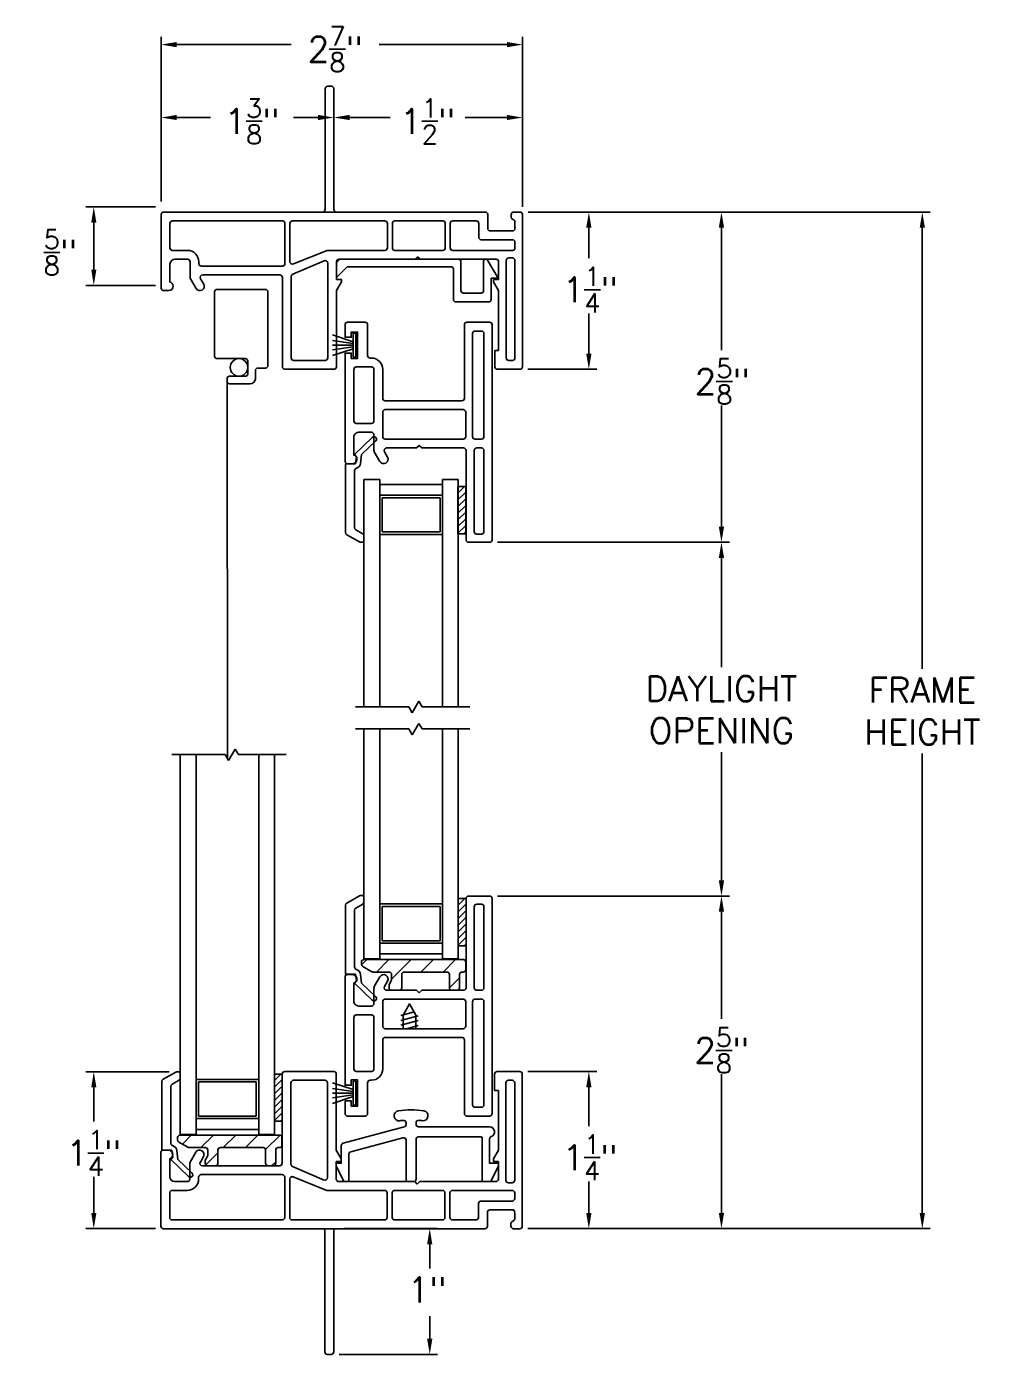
# Model space of a CAD drawing. Extents: x 139.8 to 153.1, y 16.5 to 41.7.
# Drawn here: x 144.37 to 151.99, y 31.16 to 41.72 of the extents above; entities that cross this region are included whole.
import ezdxf

# ---------------------------------------------------------------- set-up
doc = ezdxf.new("R2010")
doc.units = 0
doc.header["$LTSCALE"] = 0.3
doc.header["$MEASUREMENT"] = 0
doc.layers.get('0').update_dxf_attribs({"linetype": 'CONTINUOUS'})
doc.layers.get('Defpoints').update_dxf_attribs({"linetype": 'CONTINUOUS'})
for name, color, linetype in [('SETAPE02$0$HATCH', 1, 'CONTINUOUS'), ('SETAPE02$0$PART', 7, 'CONTINUOUS'), ('VA5067SB$0$HATCH', 1, 'CONTINUOUS'), ('VA5067SB$0$PART', 7, 'CONTINUOUS'), ('VX5086$0$BRKAWAY', 7, 'CONTINUOUS'), ('VX5086$0$PART', 7, 'CONTINUOUS'), ('VX5086$0$SECTION', 7, 'CONTINUOUS'), ('VX5088$0$PART', 7, 'CONTINUOUS'), ('WSFIN03$0$PART', 8, 'CONTINUOUS')]:
    doc.layers.add(name, color=color, linetype=linetype)
doc.styles.add('ARCHITECTURAL', font='simplex.shx', dxfattribs={"height": 0.2})
doc.dimstyles.new('DIM-MMSTACKED', dxfattribs={"dimscale": 0, "dimtxt": 0.125, "dimasz": 0.125, "dimexe": 0.063, "dimexo": 0.063, "dimgap": 0.07, "dimtad": 0, "dimtih": 1, "dimtoh": 1, "dimdec": 4, "dimzin": 4, "dimdsep": 46, "dimlunit": 4, "dimtxsty": 'ARCHITECTURAL', "dimcen": 0.02, "dimclrt": 7, "dimadec": 0, "dimazin": 0, "dimtfac": 0.75, "dimtdec": 4, "dimtmove": 2, "dimatfit": 3, "dimfxl": 0, "dimfrac": 1, "dimtolj": 1, "dimtzin": 4, "dimarcsym": 0})

# ---------------------------------------------------------------- blocks, each defined once
blk = doc.blocks.new('VX5086', base_point=(0.073, 6.722))
at = {"layer": 'VX5086$0$BRKAWAY'}
for p, q in [((0.855, 5.242), (0.855, 6.202)), ((0.925, 6.202), (0.925, 5.242)), ((0.905, 5.222), (0.875, 5.222))]:
    blk.add_line(p, q, dxfattribs=at)
for centre, start, end in [((0.835, 6.202), 0, 90), ((0.945, 6.202), 90, 180), ((0.875, 5.242), 180, 270), ((0.905, 5.242), 270, 0)]:
    blk.add_arc(centre, 0.02, start, end, dxfattribs=at)
at = {"layer": 'VX5086$0$PART'}
for p, q in [((0.515, 6.742), (0.515, 7.452)), ((0.515, 7.452), (0.515, 6.742)), ((0.535, 7.472), (0.925, 7.472)), ((0.925, 7.472), (0.535, 7.472)), ((0.605, 7.402), (0.855, 7.402)), ((0.945, 6.847), (0.945, 7.452)), ((2.205, 7.322), (2.205, 7.452)), ((2.225, 7.472), (2.405, 7.472)), ((2.425, 7.452), (2.425, 6.242)), ((2.425, 6.241), (2.425, 7.452)), ((0.585, 6.735), (0.585, 7.382)), ((0.875, 7.382), (0.875, 6.628)), ((2.235, 7.322), (2.205, 7.322)), ((2.235, 6.847), (2.235, 7.322)), ((-0.45, 6.242), (-0.45, 6.827)), ((-0.45, 6.827), (-0.45, 6.242)), ((-0.43, 6.847), (-0.39, 6.847)), ((-0.39, 6.847), (-0.43, 6.847)), ((-0.38, 6.779), (-0.38, 6.637)), ((-0.38, 6.637), (-0.38, 6.779)), ((-0.217, 6.752), (-0.172, 6.83)), ((-0.172, 6.83), (-0.217, 6.752)), ((-0.111, 6.795), (-0.136, 6.752)), ((-0.136, 6.752), (-0.111, 6.795)), ((0.985, 6.777), (0.945, 6.847)), ((0.985, 6.777), (0.985, 6.757)), ((0.985, 6.757), (0.985, 6.777)), ((2.195, 6.777), (2.235, 6.847)), ((2.195, 6.757), (2.195, 6.777)), ((-0.22, 6.617), (-0.22, 6.742)), ((-0.22, 6.742), (-0.22, 6.617)), ((-0.119, 6.722), (0.495, 6.722)), ((0.495, 6.722), (-0.119, 6.722)), ((0.848, 6.609), (0.598, 6.717)), ((0.945, 6.757), (0.985, 6.757)), ((0.945, 6.617), (0.945, 6.757)), ((2.235, 6.757), (2.195, 6.757)), ((2.235, 6.617), (2.235, 6.757)), ((-0.34, 6.597), (-0.24, 6.597)), ((-0.24, 6.597), (-0.34, 6.597)), ((1.57, 6.597), (0.965, 6.597)), ((1.57, 6.597), (1.59, 6.577)), ((1.59, 6.577), (1.57, 6.597)), ((1.59, 6.577), (1.61, 6.597)), ((1.61, 6.597), (1.59, 6.577)), ((1.61, 6.597), (2.205, 6.597)), ((2.215, 6.597), (1.61, 6.597)), ((2.148, 6.242), (2.148, 6.352)), ((2.168, 6.372), (2.346, 6.372)), ((2.365, 6.301), (2.365, 6.352)), ((2.365, 6.352), (2.365, 6.301)), ((2.335, 6.262), (2.335, 6.242)), ((2.335, 6.262), (2.335, 6.242)), ((0.835, 6.222), (-0.43, 6.222)), ((-0.43, 6.222), (0.835, 6.222)), ((0.855, 6.202), (0.855, 5.242)), ((0.925, 5.242), (0.925, 6.202)), ((0.945, 6.222), (2.128, 6.222)), ((2.406, 6.222), (2.355, 6.222)), ((2.355, 6.222), (2.406, 6.222)), ((0.875, 5.222), (0.905, 5.222))]:
    blk.add_line(p, q, dxfattribs=at)
at = {"layer": 'VX5086$0$PART', "linetype": 'Continuous'}
for p, q in [((2.345, 7.402), (2.315, 7.402)), ((2.425, 6.242), (2.425, 7.452)), ((2.295, 6.607), (2.295, 7.382)), ((2.365, 6.607), (2.365, 7.382)), ((0.575, 6.616), (0.575, 6.312)), ((0.871, 6.527), (0.603, 6.634)), ((2.315, 6.587), (2.345, 6.587)), ((0.871, 6.527), (1.33, 6.527)), ((1.35, 6.507), (1.35, 6.312)), ((1.85, 6.312), (1.85, 6.507)), ((1.87, 6.527), (2.345, 6.527)), ((2.097, 6.442), (2.345, 6.442)), ((2.365, 6.507), (2.365, 6.462)), ((2.077, 6.312), (2.077, 6.422)), ((2.148, 6.242), (2.148, 6.352)), ((2.168, 6.372), (2.346, 6.372)), ((0.595, 6.292), (1.33, 6.292)), ((2.057, 6.292), (1.87, 6.292)), ((0.945, 6.222), (2.128, 6.222))]:
    blk.add_line(p, q, dxfattribs=at)
for points in [[(-0.38, 6.312), (-0.38, 6.507, -0.414214), (-0.36, 6.527), (-0.24, 6.527, 0.414214), (-0.15, 6.617), (-0.15, 6.632, -0.414214), (-0.13, 6.652), (0.515, 6.652, -0.414214), (0.535, 6.632), (0.535, 6.312, -0.414214), (0.515, 6.292), (-0.36, 6.292, -0.414214)], [(1.39, 6.312), (1.39, 6.507, -0.414214), (1.41, 6.527), (1.79, 6.527, -0.414214), (1.81, 6.507), (1.81, 6.312, -0.414214), (1.79, 6.292), (1.41, 6.292, -0.414214)]]:
    blk.add_lwpolyline(points, format="xyb", close=True, dxfattribs=at)
at = {"layer": 'VX5086$0$PART'}
for points in [[(-0.13, 6.652), (0.515, 6.652, -0.414214), (0.535, 6.632), (0.535, 6.312, -0.414214), (0.515, 6.292), (-0.36, 6.292, -0.414214), (-0.38, 6.312), (-0.38, 6.507, -0.414214), (-0.36, 6.527), (-0.24, 6.527, 0.414214), (-0.15, 6.617), (-0.15, 6.632, -0.414214)], [(0.603, 6.634), (0.871, 6.527), (1.33, 6.527, -0.414214), (1.35, 6.507), (1.35, 6.312, -0.414214), (1.33, 6.292), (0.595, 6.292, -0.414214), (0.575, 6.312), (0.575, 6.616, -0.539108)], [(1.41, 6.527), (1.79, 6.527, -0.414214), (1.81, 6.507), (1.81, 6.312, -0.414214), (1.79, 6.292), (1.41, 6.292, -0.414214), (1.39, 6.312), (1.39, 6.507, -0.414214)], [(1.85, 6.507, -0.414214), (1.87, 6.527), (2.345, 6.527, -0.414214), (2.365, 6.507), (2.365, 6.462, -0.414214), (2.345, 6.442), (2.097, 6.442, 0.414214), (2.077, 6.422), (2.077, 6.312, -0.414214), (2.057, 6.292), (1.87, 6.292, -0.414214), (1.85, 6.312)]]:
    blk.add_lwpolyline(points, format="xyb", close=True, dxfattribs=at)
for centre, radius, start, end in [((0.535, 7.452), 0.02, 90, 180), ((0.535, 7.452), 0.02, 90, 180), ((0.605, 7.382), 0.02, 89.9999, 180), ((0.855, 7.382), 0.02, 0, 89.9999), ((0.925, 7.452), 0.02, 0, 90), ((2.225, 7.452), 0.02, 90, 180), ((2.405, 7.452), 0.02, 0, 90), ((-0.43, 6.827), 0.02, 90, 180), ((-0.43, 6.827), 0.02, 90, 180), ((-0.39, 6.812), 0.035, 360, 90), ((-0.39, 6.812), 0.035, 360, 90), ((-0.39, 6.812), 0.035, 286.6015, 360), ((-0.39, 6.812), 0.035, 286.6015, 360), ((-0.142, 6.812), 0.035, 329.99, 149.876), ((-0.142, 6.812), 0.035, 329.99, 149.876), ((-0.2, 6.742), 0.02, 149.99, 180), ((-0.2, 6.742), 0.02, 149.99, 180), ((-0.119, 6.742), 0.02, 149.99, 270), ((-0.119, 6.742), 0.02, 149.99, 270), ((0.495, 6.742), 0.02, 270, 0), ((0.495, 6.742), 0.02, 270, 0), ((0.605, 6.735), 0.02, 180, 246.6822), ((-0.34, 6.637), 0.04, 180, 270), ((-0.34, 6.637), 0.04, 180, 270), ((-0.24, 6.617), 0.02, 270, 0), ((-0.24, 6.617), 0.02, 270, 0), ((0.855, 6.628), 0.02, 246.6822, 0), ((0.965, 6.617), 0.02, 180, 270.0466), ((2.215, 6.617), 0.02, 270, 0), ((2.168, 6.352), 0.02, 90, 180), ((2.346, 6.353), 0.0192, 357.5098, 90.4474), ((-0.43, 6.242), 0.02, 180, 270), ((-0.43, 6.242), 0.02, 180, 270), ((2.128, 6.242), 0.02, 270, 0), ((2.355, 6.262), 0.02, 104.4775, 180), ((2.355, 6.262), 0.02, 104.4775, 180), ((2.355, 6.242), 0.02, 180, 270), ((2.355, 6.242), 0.02, 180, 270), ((2.345, 6.301), 0.02, 284.4775, 0), ((2.345, 6.301), 0.02, 284.4775, 0), ((2.406, 6.241), 0.0192, 270.4474, 357.5098), ((0.835, 6.202), 0.02, 0, 90), ((0.945, 6.202), 0.02, 90, 180), ((0.875, 5.242), 0.02, 180, 270), ((0.905, 5.242), 0.02, 270, 0)]:
    blk.add_arc(centre, radius, start, end, dxfattribs=at)
at = {"layer": 'VX5086$0$PART', "linetype": 'Continuous'}
for centre, radius, start, end in [((2.315, 7.382), 0.02, 90, 180), ((2.345, 7.382), 0.02, 0, 90), ((0.595, 6.616), 0.02, 66.6822, 180), ((2.315, 6.607), 0.02, 180, 270), ((2.345, 6.607), 0.02, 270, 0), ((1.33, 6.507), 0.02, 0, 90), ((1.87, 6.507), 0.02, 90, 180), ((2.097, 6.422), 0.02, 90, 180), ((2.345, 6.507), 0.02, 0, 90), ((2.345, 6.462), 0.02, 270, 0), ((2.168, 6.352), 0.02, 90, 180), ((2.346, 6.353), 0.0192, 357.5098, 89.5526), ((0.595, 6.312), 0.02, 180, 270), ((1.33, 6.312), 0.02, 270, 0), ((1.87, 6.312), 0.02, 180, 270), ((2.057, 6.312), 0.02, 270, 0), ((2.128, 6.242), 0.02, 270, 0), ((2.406, 6.241), 0.0192, 270.4474, 2.4902)]:
    blk.add_arc(centre, radius, start, end, dxfattribs=at)
at = {"layer": 'VX5086$0$SECTION'}
for p, q in [((0.515, 7.452), (0.515, 6.742)), ((0.515, 6.742), (0.515, 7.452)), ((0.925, 7.472), (0.535, 7.472)), ((0.535, 7.472), (0.925, 7.472)), ((0.605, 7.402), (0.855, 7.402)), ((0.945, 6.847), (0.945, 7.452)), ((2.205, 7.322), (2.205, 7.452)), ((2.225, 7.472), (2.405, 7.472)), ((2.425, 6.241), (2.425, 7.452)), ((2.425, 7.452), (2.425, 6.242)), ((0.585, 6.735), (0.585, 7.382)), ((0.875, 7.382), (0.875, 6.628)), ((2.235, 7.322), (2.205, 7.322)), ((2.235, 6.847), (2.235, 7.322)), ((-0.45, 6.827), (-0.45, 6.242)), ((-0.45, 6.242), (-0.45, 6.827)), ((-0.39, 6.847), (-0.43, 6.847)), ((-0.43, 6.847), (-0.39, 6.847)), ((-0.38, 6.637), (-0.38, 6.779)), ((-0.38, 6.779), (-0.38, 6.637)), ((-0.172, 6.83), (-0.217, 6.752)), ((-0.217, 6.752), (-0.172, 6.83)), ((-0.136, 6.752), (-0.111, 6.795)), ((-0.111, 6.795), (-0.136, 6.752)), ((0.985, 6.777), (0.945, 6.847)), ((0.985, 6.757), (0.985, 6.777)), ((0.985, 6.777), (0.985, 6.757)), ((2.195, 6.777), (2.235, 6.847)), ((2.195, 6.757), (2.195, 6.777)), ((-0.22, 6.742), (-0.22, 6.617)), ((-0.22, 6.617), (-0.22, 6.742)), ((0.495, 6.722), (-0.119, 6.722)), ((-0.119, 6.722), (0.495, 6.722)), ((0.848, 6.609), (0.598, 6.717)), ((0.945, 6.617), (0.945, 6.757)), ((0.945, 6.757), (0.985, 6.757)), ((2.235, 6.757), (2.195, 6.757)), ((2.235, 6.617), (2.235, 6.757)), ((-0.24, 6.597), (-0.34, 6.597)), ((-0.34, 6.597), (-0.24, 6.597)), ((1.57, 6.597), (0.965, 6.597)), ((1.59, 6.577), (1.57, 6.597)), ((1.57, 6.597), (1.59, 6.577)), ((1.61, 6.597), (1.59, 6.577)), ((1.59, 6.577), (1.61, 6.597)), ((2.215, 6.597), (1.61, 6.597)), ((1.61, 6.597), (2.205, 6.597)), ((2.148, 6.242), (2.148, 6.352)), ((2.168, 6.372), (2.346, 6.372)), ((2.365, 6.352), (2.365, 6.301)), ((2.365, 6.301), (2.365, 6.352)), ((2.335, 6.262), (2.335, 6.242)), ((2.335, 6.262), (2.335, 6.242)), ((-0.43, 6.222), (0.835, 6.222)), ((2.128, 6.222), (-0.43, 6.222)), ((0.945, 6.222), (0.835, 6.222)), ((2.355, 6.222), (2.406, 6.222)), ((2.406, 6.222), (2.355, 6.222))]:
    blk.add_line(p, q, dxfattribs=at)
at = {"layer": 'VX5086$0$SECTION', "linetype": 'Continuous'}
for p, q in [((2.345, 7.402), (2.315, 7.402)), ((2.425, 6.242), (2.425, 7.452)), ((2.295, 6.607), (2.295, 7.382)), ((2.365, 6.607), (2.365, 7.382)), ((0.575, 6.616), (0.575, 6.312)), ((0.871, 6.527), (0.603, 6.634)), ((2.315, 6.587), (2.345, 6.587)), ((0.871, 6.527), (1.33, 6.527)), ((1.35, 6.507), (1.35, 6.312)), ((1.85, 6.312), (1.85, 6.507)), ((1.87, 6.527), (2.345, 6.527)), ((2.097, 6.442), (2.345, 6.442)), ((2.365, 6.507), (2.365, 6.462)), ((2.077, 6.312), (2.077, 6.422)), ((2.148, 6.242), (2.148, 6.352)), ((2.168, 6.372), (2.346, 6.372)), ((0.595, 6.292), (1.33, 6.292)), ((2.057, 6.292), (1.87, 6.292))]:
    blk.add_line(p, q, dxfattribs=at)
at = {"layer": 'VX5086$0$SECTION'}
for points in [[(-0.13, 6.652), (0.515, 6.652, -0.414214), (0.535, 6.632), (0.535, 6.312, -0.414214), (0.515, 6.292), (-0.36, 6.292, -0.414214), (-0.38, 6.312), (-0.38, 6.507, -0.414214), (-0.36, 6.527), (-0.24, 6.527, 0.414214), (-0.15, 6.617), (-0.15, 6.632, -0.414214)], [(0.603, 6.634), (0.871, 6.527), (1.33, 6.527, -0.414214), (1.35, 6.507), (1.35, 6.312, -0.414214), (1.33, 6.292), (0.595, 6.292, -0.414214), (0.575, 6.312), (0.575, 6.616, -0.539108)], [(1.41, 6.527), (1.79, 6.527, -0.414214), (1.81, 6.507), (1.81, 6.312, -0.414214), (1.79, 6.292), (1.41, 6.292, -0.414214), (1.39, 6.312), (1.39, 6.507, -0.414214)], [(1.85, 6.507, -0.414214), (1.87, 6.527), (2.345, 6.527, -0.414214), (2.365, 6.507), (2.365, 6.462, -0.414214), (2.345, 6.442), (2.097, 6.442, 0.414214), (2.077, 6.422), (2.077, 6.312, -0.414214), (2.057, 6.292), (1.87, 6.292, -0.414214), (1.85, 6.312)]]:
    blk.add_lwpolyline(points, format="xyb", close=True, dxfattribs=at)
at = {"layer": 'VX5086$0$SECTION', "linetype": 'Continuous'}
for points in [[(-0.38, 6.312), (-0.38, 6.507, -0.414214), (-0.36, 6.527), (-0.24, 6.527, 0.414214), (-0.15, 6.617), (-0.15, 6.632, -0.414214), (-0.13, 6.652), (0.515, 6.652, -0.414214), (0.535, 6.632), (0.535, 6.312, -0.414214), (0.515, 6.292), (-0.36, 6.292, -0.414214)], [(1.39, 6.312), (1.39, 6.507, -0.414214), (1.41, 6.527), (1.79, 6.527, -0.414214), (1.81, 6.507), (1.81, 6.312, -0.414214), (1.79, 6.292), (1.41, 6.292, -0.414214)]]:
    blk.add_lwpolyline(points, format="xyb", close=True, dxfattribs=at)
at = {"layer": 'VX5086$0$SECTION'}
for centre, radius, start, end in [((0.535, 7.452), 0.02, 90, 180), ((0.535, 7.452), 0.02, 90, 180), ((0.605, 7.382), 0.02, 89.9999, 180), ((0.855, 7.382), 0.02, 0, 89.9999), ((0.925, 7.452), 0.02, 0, 90), ((2.225, 7.452), 0.02, 90, 180), ((2.405, 7.452), 0.02, 0, 90), ((-0.43, 6.827), 0.02, 90, 180), ((-0.43, 6.827), 0.02, 90, 180), ((-0.39, 6.812), 0.035, 360, 90), ((-0.39, 6.812), 0.035, 360, 90), ((-0.39, 6.812), 0.035, 286.6015, 360), ((-0.39, 6.812), 0.035, 286.6015, 360), ((-0.142, 6.812), 0.035, 329.99, 149.876), ((-0.142, 6.812), 0.035, 329.99, 149.876), ((-0.2, 6.742), 0.02, 149.99, 180), ((-0.2, 6.742), 0.02, 149.99, 180), ((-0.119, 6.742), 0.02, 149.99, 270), ((-0.119, 6.742), 0.02, 149.99, 270), ((0.495, 6.742), 0.02, 270, 0), ((0.495, 6.742), 0.02, 270, 0), ((0.605, 6.735), 0.02, 180, 246.6822), ((-0.34, 6.637), 0.04, 180, 270), ((-0.34, 6.637), 0.04, 180, 270), ((-0.24, 6.617), 0.02, 270, 0), ((-0.24, 6.617), 0.02, 270, 0), ((0.855, 6.628), 0.02, 246.6822, 0), ((0.965, 6.617), 0.02, 180, 270.0466), ((2.215, 6.617), 0.02, 270, 0), ((2.168, 6.352), 0.02, 90, 180), ((2.346, 6.353), 0.0192, 357.5098, 90.4474), ((-0.43, 6.242), 0.02, 180, 270), ((-0.43, 6.242), 0.02, 180, 270), ((2.128, 6.242), 0.02, 270, 0), ((2.355, 6.262), 0.02, 104.4775, 180), ((2.355, 6.262), 0.02, 104.4775, 180), ((2.355, 6.242), 0.02, 180, 270), ((2.355, 6.242), 0.02, 180, 270), ((2.345, 6.301), 0.02, 284.4775, 0), ((2.345, 6.301), 0.02, 284.4775, 0), ((2.406, 6.241), 0.0192, 270.4474, 357.5098)]:
    blk.add_arc(centre, radius, start, end, dxfattribs=at)
at = {"layer": 'VX5086$0$SECTION', "linetype": 'Continuous'}
for centre, radius, start, end in [((2.315, 7.382), 0.02, 90, 180), ((2.345, 7.382), 0.02, 0, 90), ((0.595, 6.616), 0.02, 66.6822, 180), ((2.315, 6.607), 0.02, 180, 270), ((2.345, 6.607), 0.02, 270, 0), ((1.33, 6.507), 0.02, 0, 90), ((1.87, 6.507), 0.02, 90, 180), ((2.097, 6.422), 0.02, 90, 180), ((2.345, 6.507), 0.02, 0, 90), ((2.345, 6.462), 0.02, 270, 0), ((2.168, 6.352), 0.02, 90, 180), ((2.346, 6.353), 0.0192, 357.5098, 89.5526), ((0.595, 6.312), 0.02, 180, 270), ((1.33, 6.312), 0.02, 270, 0), ((1.87, 6.312), 0.02, 180, 270), ((2.057, 6.312), 0.02, 270, 0), ((2.128, 6.242), 0.02, 270, 0), ((2.406, 6.241), 0.0192, 270.4474, 2.4902)]:
    blk.add_arc(centre, radius, start, end, dxfattribs=at)
blk = doc.blocks.new('*X10')
at = {"color": 0}
for p, q in [((18.182, 6.038), (18.234, 6.09)), ((18.182, 5.985), (18.244, 6.047)), ((18.182, 5.932), (18.244, 5.994)), ((18.182, 5.879), (18.244, 5.941)), ((18.182, 5.826), (18.244, 5.888)), ((18.182, 5.773), (18.244, 5.835)), ((18.182, 5.72), (18.244, 5.782)), ((18.23, 5.715), (18.244, 5.729))]:
    blk.add_line(p, q, dxfattribs=at)
blk = doc.blocks.new('SETAPE02', base_point=(18.182, 5.715))
at = {"layer": 'SETAPE02$0$PART', "linetype": 'Continuous'}
for p, q in [((18.182, 6.09), (18.182, 5.715)), ((18.182, 6.09), (18.244, 6.09)), ((18.244, 6.09), (18.244, 5.715)), ((18.182, 5.715), (18.232, 5.715))]:
    blk.add_line(p, q, dxfattribs=at)
at = {"layer": 'SETAPE02$0$PART'}
blk.add_line((18.182, 5.715), (18.244, 5.715), dxfattribs=at)
at = {"layer": 'SETAPE02$0$HATCH'}
blk.add_blockref('*X10', (0, 0), dxfattribs=at)
blk = doc.blocks.new('WSFIN03', base_point=(1.782, 6.968))
at = {"layer": 'WSFIN03$0$PART', "linetype": 'Continuous'}
for p, q in [((1.797, 6.873), (1.797, 7.063)), ((1.797, 7.063), (1.817, 7.063)), ((1.817, 7.063), (1.817, 6.873)), ((1.817, 6.996), (1.982, 7.051)), ((1.817, 6.981), (1.982, 7.005)), ((1.817, 6.873), (1.797, 6.873)), ((1.817, 6.968), (1.982, 6.968)), ((1.817, 6.955), (1.982, 6.931)), ((1.817, 6.94), (1.982, 6.885))]:
    blk.add_line(p, q, dxfattribs=at)
at = {"layer": 'WSFIN03$0$PART'}
blk.add_line((1.817, 6.873), (1.817, 6.873), dxfattribs=at)
blk = doc.blocks.new('VA5067SB', base_point=(0.205, 0))
at = {"layer": 'VA5067SB$0$HATCH'}
h = blk.add_hatch(dxfattribs=at)
h.set_pattern_fill('ANSI31', color=256, style=0)
h.paths.add_polyline_path([(0.62, 0.225, 0.414214), (0.6, 0.245), (-0.19, 0.245, 0.414214), (-0.21, 0.225), (-0.21, 0.207, 0.267949), (-0.2, 0.189), (-0.128, 0.148, 0.131652), (-0.118, 0.145), (0.01, 0.145, -0.414214), (0.03, 0.125), (0.03, 0.086, -0.131652), (0.027, 0.076), (0.01, 0.046), (0.01, 0.02, 0.414214), (0.03, 0), (0.09, 0, 0.414214), (0.11, 0.02), (0.11, 0.125, -0.414214), (0.13, 0.145), (0.47, 0.145, -0.414214), (0.49, 0.125), (0.49, 0.02, 0.414214), (0.51, 0), (0.55, 0, 0.414214), (0.57, 0.02), (0.57, 0.125, -0.414214), (0.59, 0.145), (0.6, 0.145, 0.414214), (0.62, 0.165)])
at = {"layer": 'VA5067SB$0$PART'}
blk.add_line((-0.21, 0.225), (-0.21, 0.207), dxfattribs=at)
blk.add_lwpolyline([(-0.21, 0.207, 0.267949), (-0.2, 0.189), (-0.128, 0.148, 0.131652), (-0.118, 0.145), (0.01, 0.145, -0.414214), (0.03, 0.125), (0.03, 0.086, -0.131652), (0.027, 0.076), (0.01, 0.046), (0.01, 0.02, 0.414214), (0.03, 0), (0.09, 0, 0.414214), (0.11, 0.02), (0.11, 0.125, -0.414214), (0.13, 0.145), (0.47, 0.145, -0.414214), (0.49, 0.125), (0.49, 0.02, 0.414214), (0.51, 0), (0.55, 0, 0.414214), (0.57, 0.02), (0.57, 0.125, -0.414214), (0.59, 0.145), (0.6, 0.145, 0.414214), (0.62, 0.165), (0.62, 0.225, 0.414214), (0.6, 0.245), (-0.19, 0.245, 0.414214), (-0.21, 0.225)], format="xyb", dxfattribs=at)
blk = doc.blocks.new('BRK')
for p, q in [((0, 0), (0.424, 0)), ((0.424, 0), (0.452, -0.048)), ((0.452, -0.048), (0.505, 0.044)), ((0.53, 0), (0.505, 0.044)), ((0.53, 0), (0.911, 0))]:
    blk.add_line(p, q)
blk = doc.blocks.new('VX5088', base_point=(0.095, 1.09))
at = {"layer": 'VX5088$0$PART'}
for points in [[(0, 1.105), (0, 0.245), (0.05, 0.245), (0.05, 0.288), (0.1, 0.288), (0.1, 0.078), (0.05, 0.078), (0.05, 0.12), (0, 0.12), (0, 0.02, 0.414213), (0.02, 0), (0.16, 0, 0.414213), (0.18, 0.02), (0.18, 0.265, -0.414213), (0.2, 0.285), (0.21, 0.285, 0.414213), (0.3, 0.375), (0.3, 0.605, -0.414214), (0.32, 0.625), (0.93, 0.625, -0.414214), (0.95, 0.605), (0.95, 0.02, 0.414214), (0.97, 0), (1.15, 0, 0.414213), (1.17, 0.02), (1.17, 1.73, 0.414214), (1.15, 1.75), (0.983, 1.75, 0.414213), (0.963, 1.73), (0.963, 1.02, -0.414214), (0.943, 1), (0.61, 1), (0.59, 0.98), (0.57, 1), (0.331, 1, -0.577409), (0.314, 1.03), (0.338, 1.072, 0.999006), (0.278, 1.108), (0.233, 1.03, 0.131697), (0.23, 1.02), (0.23, 0.895, -0.414214), (0.21, 0.875), (0.11, 0.875, -0.414214), (0.07, 0.915), (0.07, 1.056, 0.33168), (0.095, 1.09, 0.414214), (0.06, 1.125), (0.02, 1.125, 0.414214)], [(0.21, 0.805), (0.09, 0.805, 0.414213), (0.07, 0.785), (0.07, 0.375, 0.414214), (0.09, 0.355), (0.21, 0.355, 0.414213), (0.23, 0.375), (0.23, 0.785, 0.414214)]]:
    blk.add_lwpolyline(points, format="xyb", close=True, dxfattribs=at)
at = {"layer": 'VX5088$0$PART', "linetype": 'Continuous'}
for points in [[(1.085, 1.685), (1.048, 1.685, 0.414214), (1.028, 1.665), (1.028, 1.02, 0.414213), (1.048, 1), (1.085, 1, 0.414214), (1.105, 1.02), (1.105, 1.665, 0.414213)], [(0.94, 0.93), (0.32, 0.93, 0.414214), (0.3, 0.91), (0.3, 0.715, 0.414214), (0.32, 0.695), (0.94, 0.695, 0.414213), (0.96, 0.715), (0.96, 0.91, 0.414214)], [(1.085, 0.93), (1.035, 0.93, 0.414214), (1.015, 0.91), (1.015, 0.09, 0.414214), (1.035, 0.07), (1.085, 0.07, 0.414214), (1.105, 0.09), (1.105, 0.91, 0.414213)]]:
    blk.add_lwpolyline(points, format="xyb", close=True, dxfattribs=at)
blk = doc.blocks.new('*D16')
at = {"color": 0, "lineweight": -2}
for p, q in [((145.443, 40.325), (145.443, 41.635)), ((148.32, 40.283), (148.32, 41.635)), ((145.568, 41.572), (146.479, 41.572)), ((148.195, 41.572), (147.179, 41.572))]:
    blk.add_line(p, q, dxfattribs=at)
at = {"color": 0}
for points in [[(145.568, 41.593), (145.568, 41.551), (145.443, 41.572)], [(148.195, 41.593), (148.195, 41.551), (148.32, 41.572)]]:
    blk.add_solid(points, dxfattribs=at)
at = {"layer": 'Defpoints', "color": 0}
for p in [(145.443, 41.572), (145.443, 40.262), (148.32, 40.22)]:
    blk.add_point(p, dxfattribs=at)
at = {"color": 7, "insert": (146.829, 41.716), "char_height": 0.2, "attachment_point": 2, "style": 'ARCHITECTURAL'}
blk.add_mtext('\\A1;2{\\H0.75x;\\S7/8;}"', dxfattribs=at)
blk = doc.blocks.new('*D17')
at = {"color": 0, "lineweight": -2}
for p, q in [((146.818, 41.199), (146.818, 40.929)), ((146.943, 40.992), (147.266, 40.992)), ((148.195, 40.992), (147.863, 40.992)), ((148.32, 40.283), (148.32, 41.055))]:
    blk.add_line(p, q, dxfattribs=at)
at = {"color": 0}
for points in [[(146.943, 41.013), (146.943, 40.972), (146.818, 40.992)], [(148.195, 41.013), (148.195, 40.972), (148.32, 40.992)]]:
    blk.add_solid(points, dxfattribs=at)
at = {"layer": 'Defpoints', "color": 0}
for p in [(146.818, 41.262), (146.818, 40.992), (148.32, 40.22)]:
    blk.add_point(p, dxfattribs=at)
at = {"color": 7, "insert": (147.564, 41.142), "char_height": 0.2, "attachment_point": 2, "style": 'ARCHITECTURAL'}
blk.add_mtext('\\A1;1{\\H0.75x;\\S1/2;}"', dxfattribs=at)
blk = doc.blocks.new('*D18')
at = {"color": 0, "lineweight": -2}
for p, q in [((145.443, 40.325), (145.443, 41.055)), ((145.568, 40.992), (145.836, 40.992)), ((146.693, 40.992), (146.497, 40.992))]:
    blk.add_line(p, q, dxfattribs=at)
at = {"color": 0}
for points in [[(145.568, 41.013), (145.568, 40.972), (145.443, 40.992)], [(146.693, 41.013), (146.693, 40.972), (146.818, 40.992)]]:
    blk.add_solid(points, dxfattribs=at)
at = {"layer": 'Defpoints', "color": 0}
for p in [(145.443, 40.992), (146.818, 40.992), (145.443, 40.262)]:
    blk.add_point(p, dxfattribs=at)
at = {"color": 7, "insert": (146.167, 41.142), "char_height": 0.2, "attachment_point": 2, "style": 'ARCHITECTURAL'}
blk.add_mtext('\\A1;1{\\H0.75x;\\S3/8;}"', dxfattribs=at)
blk = doc.blocks.new('*D19')
at = {"color": 0, "lineweight": -2}
for p, q in [((146.901, 32.156), (147.644, 32.156)), ((147.581, 32.031), (147.581, 31.839)), ((147.581, 31.281), (147.581, 31.461)), ((146.861, 31.156), (147.644, 31.156))]:
    blk.add_line(p, q, dxfattribs=at)
at = {"color": 0}
for points in [[(147.56, 32.031), (147.602, 32.031), (147.581, 32.156)], [(147.56, 31.281), (147.602, 31.281), (147.581, 31.156)]]:
    blk.add_solid(points, dxfattribs=at)
at = {"layer": 'Defpoints', "color": 0}
for p in [(146.838, 32.156), (147.581, 32.156), (146.798, 31.156)]:
    blk.add_point(p, dxfattribs=at)
at = {"color": 7, "insert": (147.559, 31.769), "char_height": 0.2, "attachment_point": 2, "style": 'ARCHITECTURAL'}
blk.add_mtext('\\A1;1"', dxfattribs=at)
blk = doc.blocks.new('*D20')
at = {"color": 0, "lineweight": -2}
for p, q in [((148.12, 37.614), (149.965, 37.614)), ((149.902, 37.489), (149.902, 36.62)), ((149.902, 34.926), (149.902, 35.946)), ((148.12, 34.801), (149.965, 34.801))]:
    blk.add_line(p, q, dxfattribs=at)
at = {"color": 0}
for points in [[(149.881, 37.489), (149.923, 37.489), (149.902, 37.614)], [(149.881, 34.926), (149.923, 34.926), (149.902, 34.801)]]:
    blk.add_solid(points, dxfattribs=at)
at = {"layer": 'Defpoints', "color": 0}
for p in [(148.057, 37.614), (148.057, 34.801), (149.902, 34.801)]:
    blk.add_point(p, dxfattribs=at)
at = {"color": 7, "insert": (149.902, 36.55), "char_height": 0.2, "attachment_point": 2, "style": 'ARCHITECTURAL'}
blk.add_mtext('\\A1;DAYLIGHT\\POPENING', dxfattribs=at)
blk = doc.blocks.new('*D21')
at = {"color": 0, "lineweight": -2}
for p, q in [((145.4, 40.282), (144.845, 40.282)), ((144.908, 39.782), (144.908, 40.157)), ((145.4, 39.657), (144.845, 39.657))]:
    blk.add_line(p, q, dxfattribs=at)
at = {"color": 0}
for points in [[(144.888, 40.157), (144.929, 40.157), (144.908, 40.282)], [(144.888, 39.782), (144.929, 39.782), (144.908, 39.657)]]:
    blk.add_solid(points, dxfattribs=at)
at = {"layer": 'Defpoints', "color": 0}
for p in [(144.908, 40.282), (145.463, 40.282), (145.463, 39.657)]:
    blk.add_point(p, dxfattribs=at)
at = {"color": 7, "insert": (144.643, 40.099), "char_height": 0.2, "attachment_point": 2, "style": 'ARCHITECTURAL'}
blk.add_mtext('\\A1;{\\H0.75x;\\S5/8;}"', dxfattribs=at)
blk = doc.blocks.new('*D31')
at = {"color": 0, "lineweight": -2}
for p, q in [((148.364, 40.24), (151.563, 40.24)), ((151.5, 40.115), (151.5, 36.609)), ((151.5, 32.281), (151.5, 35.936)), ((148.362, 32.156), (151.563, 32.156))]:
    blk.add_line(p, q, dxfattribs=at)
at = {"color": 0}
for points in [[(151.479, 40.115), (151.521, 40.115), (151.5, 40.24)], [(151.479, 32.281), (151.521, 32.281), (151.5, 32.156)]]:
    blk.add_solid(points, dxfattribs=at)
at = {"layer": 'Defpoints', "color": 0}
for p in [(148.301, 40.24), (148.299, 32.156), (151.5, 32.156)]:
    blk.add_point(p, dxfattribs=at)
at = {"color": 7, "insert": (151.5, 36.539), "char_height": 0.2, "attachment_point": 2, "style": 'ARCHITECTURAL'}
blk.add_mtext('\\A1;FRAME\\PHEIGHT', dxfattribs=at)
blk = doc.blocks.new('*D33')
at = {"color": 0, "lineweight": -2}
for p, q in [((148.361, 33.406), (148.91, 33.406)), ((148.847, 33.281), (148.847, 32.971)), ((148.847, 32.281), (148.847, 32.531)), ((148.362, 32.156), (148.91, 32.156))]:
    blk.add_line(p, q, dxfattribs=at)
at = {"color": 0}
for points in [[(148.826, 33.281), (148.868, 33.281), (148.847, 33.406)], [(148.826, 32.281), (148.868, 32.281), (148.847, 32.156)]]:
    blk.add_solid(points, dxfattribs=at)
at = {"layer": 'Defpoints', "color": 0}
for p in [(148.298, 33.406), (148.847, 33.406), (148.299, 32.156)]:
    blk.add_point(p, dxfattribs=at)
at = {"color": 7, "insert": (148.856, 32.901), "char_height": 0.2, "attachment_point": 2, "style": 'ARCHITECTURAL'}
blk.add_mtext('\\A1;1{\\H0.75x;\\S1/4;}"', dxfattribs=at)
blk = doc.blocks.new('*D34')
at = {"color": 0, "lineweight": -2}
for p, q in [((148.12, 34.801), (149.965, 34.801)), ((149.902, 34.676), (149.902, 33.824)), ((149.902, 32.281), (149.902, 33.384)), ((148.362, 32.156), (149.965, 32.156))]:
    blk.add_line(p, q, dxfattribs=at)
at = {"color": 0}
for points in [[(149.881, 34.676), (149.923, 34.676), (149.902, 34.801)], [(149.881, 32.281), (149.923, 32.281), (149.902, 32.156)]]:
    blk.add_solid(points, dxfattribs=at)
at = {"layer": 'Defpoints', "color": 0}
for p in [(148.057, 34.801), (149.902, 34.801), (148.299, 32.156)]:
    blk.add_point(p, dxfattribs=at)
at = {"color": 7, "insert": (149.905, 33.754), "char_height": 0.2, "attachment_point": 2, "style": 'ARCHITECTURAL'}
blk.add_mtext('\\A1;2{\\H0.75x;\\S5/8;}"', dxfattribs=at)
blk = doc.blocks.new('*D35')
at = {"color": 0, "lineweight": -2}
for p, q in [((148.364, 40.24), (149.965, 40.24)), ((149.902, 40.115), (149.902, 39.143)), ((149.902, 37.739), (149.902, 38.703)), ((148.12, 37.614), (149.965, 37.614))]:
    blk.add_line(p, q, dxfattribs=at)
at = {"color": 0}
for points in [[(149.881, 40.115), (149.923, 40.115), (149.902, 40.24)], [(149.881, 37.739), (149.923, 37.739), (149.902, 37.614)]]:
    blk.add_solid(points, dxfattribs=at)
at = {"layer": 'Defpoints', "color": 0}
for p in [(148.301, 40.24), (149.902, 40.24), (148.057, 37.614)]:
    blk.add_point(p, dxfattribs=at)
at = {"color": 7, "insert": (149.908, 39.073), "char_height": 0.2, "attachment_point": 2, "style": 'ARCHITECTURAL'}
blk.add_mtext('\\A1;2{\\H0.75x;\\S5/8;}"', dxfattribs=at)
blk = doc.blocks.new('*D36')
at = {"color": 0, "lineweight": -2}
for p, q in [((148.364, 40.24), (148.91, 40.24)), ((148.847, 40.115), (148.847, 39.873)), ((148.847, 39.115), (148.847, 39.433)), ((148.361, 38.99), (148.91, 38.99))]:
    blk.add_line(p, q, dxfattribs=at)
at = {"color": 0}
for points in [[(148.826, 40.115), (148.868, 40.115), (148.847, 40.24)], [(148.826, 39.115), (148.868, 39.115), (148.847, 38.99)]]:
    blk.add_solid(points, dxfattribs=at)
at = {"layer": 'Defpoints', "color": 0}
for p in [(148.301, 40.24), (148.847, 40.24), (148.298, 38.99)]:
    blk.add_point(p, dxfattribs=at)
at = {"color": 7, "insert": (148.858, 39.803), "char_height": 0.2, "attachment_point": 2, "style": 'ARCHITECTURAL'}
blk.add_mtext('\\A1;1{\\H0.75x;\\S1/4;}"', dxfattribs=at)
blk = doc.blocks.new('*D40')
at = {"color": 0, "lineweight": -2}
for p, q in [((145.507, 33.404), (144.845, 33.404)), ((144.908, 33.279), (144.908, 33.007)), ((144.908, 32.281), (144.908, 32.567)), ((145.4, 32.156), (144.845, 32.156))]:
    blk.add_line(p, q, dxfattribs=at)
at = {"color": 0}
for points in [[(144.888, 33.279), (144.929, 33.279), (144.908, 33.404)], [(144.888, 32.281), (144.929, 32.281), (144.908, 32.156)]]:
    blk.add_solid(points, dxfattribs=at)
at = {"layer": 'Defpoints', "color": 0}
for p in [(144.908, 33.404), (145.57, 33.404), (145.463, 32.156)]:
    blk.add_point(p, dxfattribs=at)
at = {"color": 7, "insert": (144.908, 32.937), "char_height": 0.2, "attachment_point": 2, "style": 'ARCHITECTURAL'}
blk.add_mtext('\\A1;1{\\H0.75x;\\S1/4;}"', dxfattribs=at)

msp = doc.modelspace()

# ---------------------------------------------------------------- linework, layer by layer
for p, q in [((146.83962, 39.72038), (146.83962, 39.82538)), ((146.87962, 39.86538), (147.80962, 39.86538)), ((147.82962, 39.61538), (147.82962, 39.84538)), ((147.82962, 39.84538), (147.82962, 39.61538)), ((148.00992, 39.61538), (148.00992, 39.85016)), ((148.04119, 39.8579), (148.12446, 39.71367)), ((146.91877, 39.79952), (146.83962, 39.72038)), ((147.74962, 39.80538), (146.93291, 39.80538)), ((147.76962, 39.78538), (147.76962, 39.54538)), ((148.06992, 39.54538), (148.06992, 39.71367)), ((148.12446, 39.71367), (148.06992, 39.71367)), ((148.04992, 39.52538), (147.78962, 39.52538)), ((147.78962, 39.52538), (148.05094, 39.52538)), ((147.84962, 39.59538), (147.98992, 39.59538)), ((147.99453, 39.59538), (147.84962, 39.59538)), ((145.97144, 35.89298), (145.96868, 38.9149)), ((147.35167, 33.85102), (147.44882, 33.87705)), ((147.35167, 33.81219), (147.48967, 33.84917)), ((147.35167, 33.77337), (147.48967, 33.81035)), ((147.39605, 33.74644), (147.48967, 33.77153)), ((146.93768, 32.55076), (146.93768, 32.73076))]:
    msp.add_line(p, q)
at = {"linetype": 'Continuous'}
for p, q in [((147.12408, 38.44803), (146.98377, 38.31195)), ((147.0391, 38.31132), (147.15124, 38.42005)), ((146.991, 38.23953), (146.912, 38.23953)), ((146.912, 38.23953), (146.912, 37.69205)), ((146.98377, 38.31195), (146.9977, 38.29412)), ((146.9977, 38.29412), (146.991, 38.23953)), ((147.03059, 38.24202), (147.0391, 38.31132)), ((146.983, 37.73189), (146.983, 38.1833)), ((147.058, 38.11395), (147.183, 38.11395)), ((147.058, 38.11395), (147.058, 36.30679)), ((147.183, 38.11395), (147.183, 36.30679)), ((147.183, 38.07395), (147.683, 38.07395)), ((147.683, 38.11395), (147.683, 36.30679)), ((147.683, 38.11395), (147.808, 38.11395)), ((147.808, 38.11395), (147.808, 36.30679)), ((147.183, 37.98895), (147.183, 37.67695)), ((147.183, 37.98895), (147.683, 37.98895)), ((147.203, 37.96895), (147.663, 37.96895)), ((147.203, 37.96895), (147.203, 37.69695)), ((147.663, 37.96895), (147.663, 37.69695)), ((147.683, 37.98895), (147.683, 37.67695)), ((147.048, 37.68281), (146.993, 37.71457)), ((146.922, 37.67473), (147.02183, 37.61709)), ((147.03183, 37.61441), (147.048, 37.61441)), ((147.058, 37.62441), (147.058, 37.66549)), ((147.183, 37.67695), (147.683, 37.67695)), ((147.203, 37.69695), (147.663, 37.69695)), ((147.058, 36.13049), (147.058, 34.30116)), ((147.183, 36.13049), (147.183, 34.30116)), ((147.683, 36.13049), (147.683, 34.30116)), ((147.808, 36.13049), (147.808, 34.30116)), ((146.922, 34.74546), (147.02183, 34.8031)), ((147.03183, 34.80578), (147.048, 34.80578)), ((147.058, 34.79578), (147.058, 34.7547)), ((146.912, 34.18066), (146.912, 34.72814)), ((146.983, 34.6883), (146.983, 34.23689)), ((147.048, 34.73738), (146.993, 34.70563)), ((147.183, 34.42616), (147.183, 34.73816)), ((147.183, 34.73816), (147.683, 34.73816)), ((147.203, 34.44616), (147.203, 34.71816)), ((147.203, 34.71816), (147.663, 34.71816)), ((147.663, 34.44616), (147.663, 34.71816)), ((147.683, 34.42616), (147.683, 34.73816)), ((147.183, 34.42616), (147.683, 34.42616)), ((147.203, 34.44616), (147.663, 34.44616)), ((147.183, 34.34116), (147.683, 34.34116)), ((147.058, 34.30116), (147.183, 34.30116)), ((147.683, 34.30116), (147.808, 34.30116)), ((146.991, 34.18066), (146.912, 34.18066)), ((146.98377, 34.10824), (146.9977, 34.12607)), ((146.9977, 34.12607), (146.991, 34.18066)), ((147.03059, 34.17817), (147.0391, 34.10888)), ((147.0391, 34.10888), (147.15124, 34.00015)), ((147.12408, 33.97216), (146.98377, 34.10824)), ((145.46044, 33.34384), (145.56028, 33.40148)), ((145.57028, 33.40416), (145.58644, 33.40416)), ((145.59644, 33.39416), (145.59644, 33.35308)), ((145.45044, 32.77904), (145.45044, 33.32652)), ((145.52144, 33.28668), (145.52144, 32.83527)), ((145.58644, 33.33576), (145.53144, 33.304)), ((145.52944, 32.77904), (145.45044, 32.77904)), ((145.53615, 32.72445), (145.52944, 32.77904)), ((145.56904, 32.77655), (145.57755, 32.70726)), ((145.52222, 32.70662), (145.53615, 32.72445)), ((145.66252, 32.57054), (145.52222, 32.70662)), ((145.57755, 32.70726), (145.68969, 32.59852))]:
    msp.add_line(p, q, dxfattribs=at)
at = {"color": 8, "linetype": 'Continuous'}
for p, q in [((145.59644, 35.92645), (145.59644, 32.90576)), ((145.72144, 35.92645), (145.72144, 32.90576)), ((146.22144, 35.92645), (146.22144, 32.90576)), ((146.34644, 35.92645), (146.34644, 32.90576)), ((145.72144, 33.03076), (145.72144, 33.34276)), ((145.72144, 33.34276), (146.22144, 33.34276)), ((145.74144, 33.05076), (145.74144, 33.32276)), ((145.74144, 33.32276), (146.20144, 33.32276)), ((146.20144, 33.05076), (146.20144, 33.32276)), ((146.22144, 33.03076), (146.22144, 33.34276)), ((145.72144, 33.03076), (146.22144, 33.03076)), ((145.74144, 33.05076), (146.20144, 33.05076)), ((145.59644, 32.90576), (145.72144, 32.90576)), ((145.72144, 32.94576), (146.22144, 32.94576)), ((146.22144, 32.90576), (146.34644, 32.90576))]:
    msp.add_line(p, q, dxfattribs=at)
msp.add_lwpolyline([(146.13368, 38.9549), (146.13368, 39.0549, 0.41421356), (146.11368, 39.0749), (145.88868, 39.0749, -0.41421356), (145.86868, 39.0949), (145.86868, 39.6049, -0.41421356), (145.88868, 39.6249), (146.27368, 39.6249, -0.41421356), (146.29368, 39.6049), (146.29368, 39.0199, -0.41421356), (146.27368, 38.9999), (146.21368, 38.9999, 0.41421356), (146.19368, 38.9799), (146.19368, 38.9149, -0.41421356), (146.15368, 38.8749), (145.98868, 38.8749, -0.41421356), (145.96868, 38.8949), (145.96868, 38.9149, -0.41421356), (145.98868, 38.9349), (146.11368, 38.9349, 0.41421356)], format="xyb", close=True, dxfattribs=at)
msp.add_lwpolyline([(147.46953, 33.74644), (147.46953, 33.85305), (147.4206, 33.94313), (147.37067, 33.85305), (147.37067, 33.74644)])
msp.add_lwpolyline([(147.45268, 32.53076, 0.41421356), (147.47268, 32.55076), (147.47268, 32.86576, -0.41421356), (147.49268, 32.88576), (147.98768, 32.88576, -0.41421356), (147.99768, 32.87576), (147.99768, 32.53076), (148.06768, 32.53076), (148.12768, 32.65576), (148.12768, 32.67576), (148.05768, 32.67576), (148.05768, 32.86919, -0.31783725), (148.07101, 32.88804, 0.843039), (148.05768, 32.96576), (147.49268, 32.96576, -0.41421356), (147.47268, 32.98576), (147.47268, 32.99805, -0.44257227), (147.49459, 33.01795, -0.01144213), (147.52277, 33.01459, 0.98815251), (147.53479, 33.09229, 0.08277362), (147.33091, 33.09235, 0.99201346), (147.34331, 33.01394, -0.0110928), (147.37059, 33.01742, -0.44515968), (147.39268, 32.99753), (147.39268, 32.9841, -0.33945426), (147.37786, 32.96478), (146.8925, 32.83473, 0.33945426), (146.87768, 32.81541), (146.87768, 32.67576), (146.83768, 32.67576), (146.83768, 32.65576), (146.89768, 32.53076), (146.93768, 32.53076), (146.93768, 32.74867, -0.33945426), (146.9525, 32.76798), (147.3675, 32.87918, -0.49314543), (147.39268, 32.85986), (147.39268, 32.55076, 0.41421356), (147.41268, 32.53076)], format="xyb", close=True)
msp.add_circle((146.06368, 39.0049), 0.07, dxfattribs=at)
for centre, radius, start, end in [((146.87962, 39.82538), 0.04, 90, 180), ((147.80962, 39.84538), 0.02, 0, 90), ((147.80962, 39.84538), 0.02, 0, 90), ((148.02667, 39.84952), 0.01676, 30.000202, 177.810323), ((146.93291, 39.78538), 0.02, 90, 135), ((147.74962, 39.78538), 0.02, 0, 90), ((147.74962, 39.78538), 0.02, 0, 90), ((147.84962, 39.61538), 0.02, 180, 270), ((147.84962, 39.61538), 0.02, 180, 270), ((147.98992, 39.61538), 0.02, 270, 0), ((147.78962, 39.54538), 0.02, 180, 270), ((148.04992, 39.54538), 0.02, 270, 0)]:
    msp.add_arc(centre, radius, start, end)
at = {"linetype": 'Continuous'}
for centre, radius, start, end in [((147.13766, 38.43404), 0.0195, 314.150002, 134.150003), ((146.98392, 38.24753), 0.047, 286.543438, 353.267811), ((147.003, 38.1833), 0.02, 106.543438, 180), ((147.003, 37.73189), 0.02, 180, 240), ((146.932, 37.69205), 0.02, 180, 240), ((147.03183, 37.63441), 0.02, 240, 270), ((147.038, 37.66549), 0.02, 360, 60), ((147.048, 37.62441), 0.01, 270, 360), ((146.932, 34.72814), 0.02, 120, 180), ((147.03183, 34.78578), 0.02, 90, 120), ((147.048, 34.79578), 0.01, 0, 90), ((147.038, 34.7547), 0.02, 300, 0), ((147.003, 34.6883), 0.02, 120, 180), ((147.003, 34.23689), 0.02, 180, 253.456562), ((146.98392, 34.17267), 0.047, 6.732189, 73.456562), ((147.13766, 33.98615), 0.0195, 225.849997, 45.849998), ((145.57028, 33.38416), 0.02, 90, 120), ((145.58644, 33.39416), 0.01, 0, 90), ((145.47044, 33.32652), 0.02, 120, 180), ((145.54144, 33.28668), 0.02, 120, 180), ((145.57644, 33.35308), 0.02, 300, 0), ((145.54144, 32.83527), 0.02, 180, 253.456562), ((145.52237, 32.77104), 0.047, 6.732189, 73.456562), ((145.67611, 32.58453), 0.0195, 225.849997, 45.849998)]:
    msp.add_arc(centre, radius, start, end, dxfattribs=at)

# ---------------------------------------------------------------- block references
at = {"xscale": -1, "rotation": 180}
for name, p in [('VX5086', (145.96712, 39.74038)), ('VX5088', (147.002, 38.27422))]:
    msp.add_blockref(name, p, dxfattribs=at)
at = {"rotation": 180}
for p in [(147.007, 39.18172), (147.007, 33.23394)]:
    msp.add_blockref('WSFIN03', p, dxfattribs=at)
for name, p in [('SETAPE02', (147.80549, 37.68187)), ('BRK', (146.99033, 36.30679)), ('BRK', (146.99033, 36.13049)), ('BRK', (145.52878, 35.92586)), ('VX5088', (147.002, 34.14144)), ('SETAPE02', (147.808, 34.40644)), ('VA5067SB', (147.45283, 34.0516)), ('VX5086', (145.96518, 32.65576)), ('SETAPE02', (146.34568, 33.01076)), ('VA5067SB', (145.99052, 32.65576))]:
    msp.add_blockref(name, p)

# ---------------------------------------------------------------- dimensions: what is measured, and where the dimension line sits
for base, p1, p2, picture, middle in [((145.44319, 41.5718), (148.31962, 40.22038), (145.44319, 40.26195), '*D16', (146.82893, 41.56562)), ((146.81819, 40.99248), (148.31962, 40.22038), (146.81819, 41.26195), '*D17', (147.56436, 40.99248)), ((145.44319, 40.99248), (146.81819, 40.99248), (145.44319, 40.26195), '*D18', (146.16663, 40.99248))]:
    dim = msp.add_linear_dim(base=base, p1=p1, p2=p2, dimstyle='DIM-MMSTACKED', override={"dimscale": 1, "dimpost": '\\X'})
    dim.commit()
    dim.dimension.update_dxf_attribs({"geometry": picture, "text_midpoint": middle, "dimtype": 160})
for base, p1, p2, picture, middle in [((144.90842, 40.28195), (145.46319, 39.65695), (145.46319, 40.28195), '*D21', (144.64282, 39.94905)), ((149.90192, 40.24038), (148.057, 37.61422), (148.30062, 40.24038), '*D35', (149.90837, 38.92315)), ((148.84672, 40.24038), (148.29819, 38.99038), (148.30062, 40.24038), '*D36', (148.85771, 39.65278)), ((149.90192, 34.80144), (148.29868, 32.15576), (148.057, 34.80144), '*D34', (149.90474, 33.60358)), ((144.90842, 33.40416), (145.46268, 32.15576), (145.57028, 33.40416), '*D40', (144.90842, 32.78684)), ((148.84672, 33.40576), (148.29868, 32.15576), (148.29768, 33.40576), '*D33', (148.85558, 32.75129)), ((147.5809, 32.15576), (146.79768, 31.15576), (146.83768, 32.15576), '*D19', (147.55935, 31.65016))]:
    dim = msp.add_linear_dim(base=base, p1=p1, p2=p2, angle=90, dimstyle='DIM-MMSTACKED', override={"dimscale": 1, "dimpost": '\\X'})
    dim.commit()
    dim.dimension.update_dxf_attribs({"geometry": picture, "text_midpoint": middle, "dimtype": 160})
for base, p1, p2, text, picture, middle in [((151.49975, 32.15576), (148.30062, 40.24038), (148.29868, 32.15576), 'FRAME\\PHEIGHT', '*D31', (151.49975, 36.27242)), ((149.90192, 34.80144), (148.057, 37.61422), (148.057, 34.80144), 'DAYLIGHT\\POPENING', '*D20', (149.90192, 36.28314))]:
    dim = msp.add_linear_dim(base=base, p1=p1, p2=p2, angle=90, text=text, dimstyle='DIM-MMSTACKED', override={"dimscale": 1, "dimpost": '\\X'})
    dim.commit()
    dim.dimension.update_dxf_attribs({"geometry": picture, "text_midpoint": middle, "dimtype": 160})

doc.saveas('drawing.dxf')
